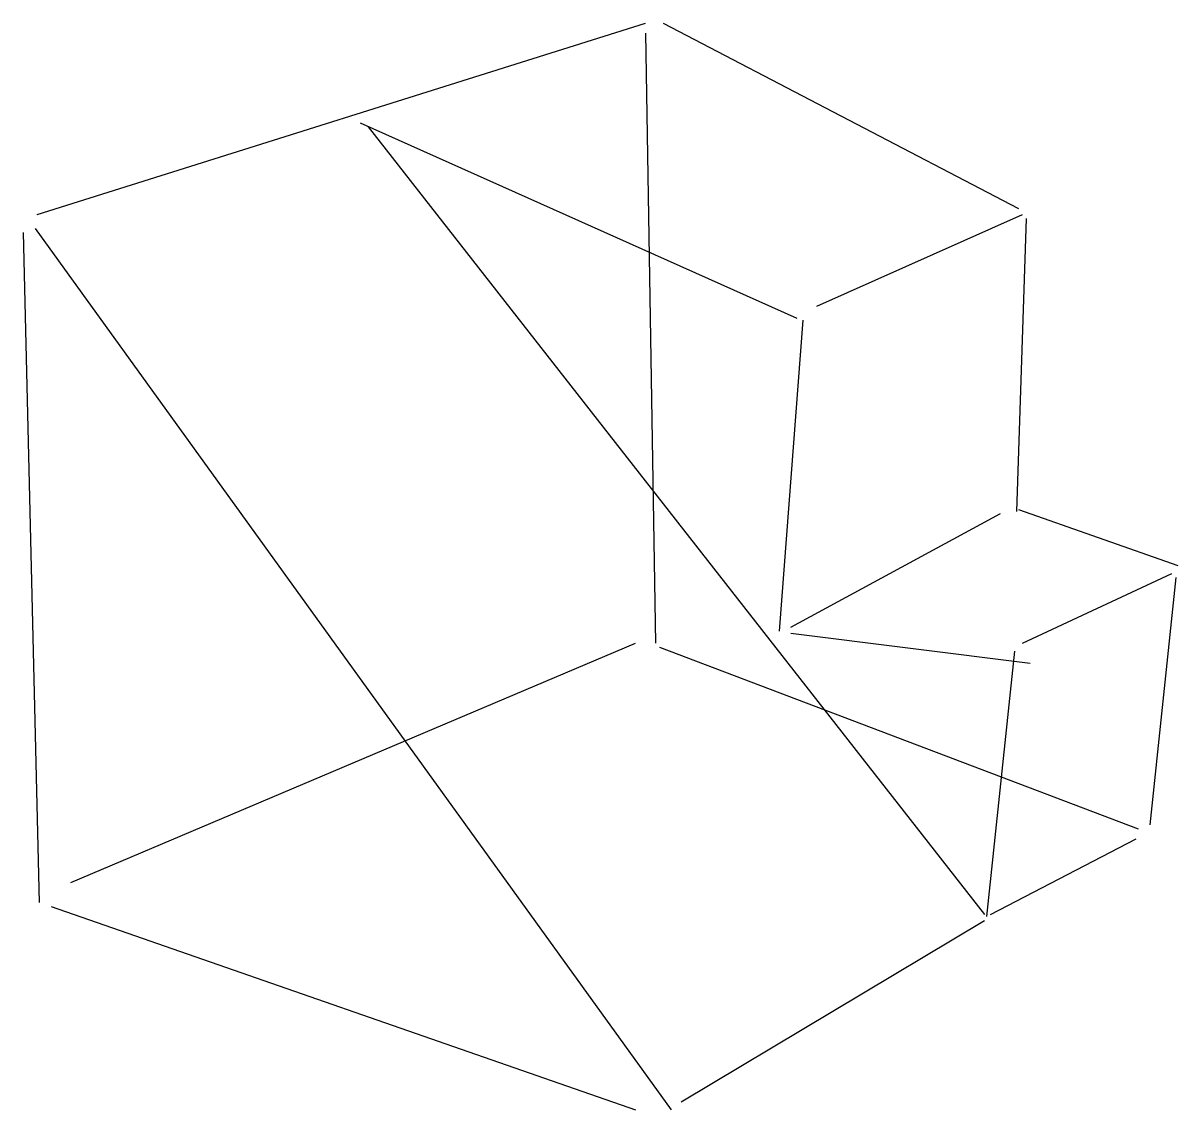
# Model space of a CAD drawing. Header units: metres. Extents: x -101 to 121, y -98 to 111.
import ezdxf

# ---------------------------------------------------------------- set-up
doc = ezdxf.new("R2010")
doc.units = ezdxf.units.M

msp = doc.modelspace()

# ---------------------------------------------------------------- linework, layer by layer
at = {"color": 0, "linetype": 'CONTINUOUS'}
for p, q in [((-98.311514, 74.356467), (18.589117, 111.15142)), ((22.038644, 111.15142), (90.262618, 75.506309)), ((18.589117, 109.235016), (20.505521, -8.048896)), ((-36.220032, 91.987382), (47.718454, 54.425868)), ((-34.686909, 91.22082), (83.746845, -60.175079)), ((51.551262, 56.725552), (91.02918, 74.356467)), ((91.795741, 73.589905), (89.879338, 17.247634)), ((-98.694795, 71.673502), (23.571767, -97.736593)), ((-100.994479, 70.90694), (-97.928233, -57.875394)), ((48.868297, 54.042587), (44.268927, -5.749211)), ((46.568612, -4.98265), (86.813091, 16.864353)), ((90.262618, 17.630915), (120.925079, 6.899054)), ((91.02918, -8.048896), (119.775237, 5.365931)), ((120.541798, 4.599369), (115.559148, -42.927445)), ((46.568612, -6.132492), (92.562303, -11.881703)), ((-91.795741, -54.042587), (16.672713, -8.048896)), ((21.272082, -8.815457), (113.259464, -43.694006)), ((89.496057, -9.582019), (84.130126, -60.55836)), ((84.896688, -60.175079), (112.876183, -45.61041)), ((-95.628549, -58.641956), (16.672713, -97.736593)), ((25.48817, -96.20347), (83.746845, -61.324921))]:
    msp.add_line(p, q, dxfattribs=at)

doc.saveas('drawing.dxf')
